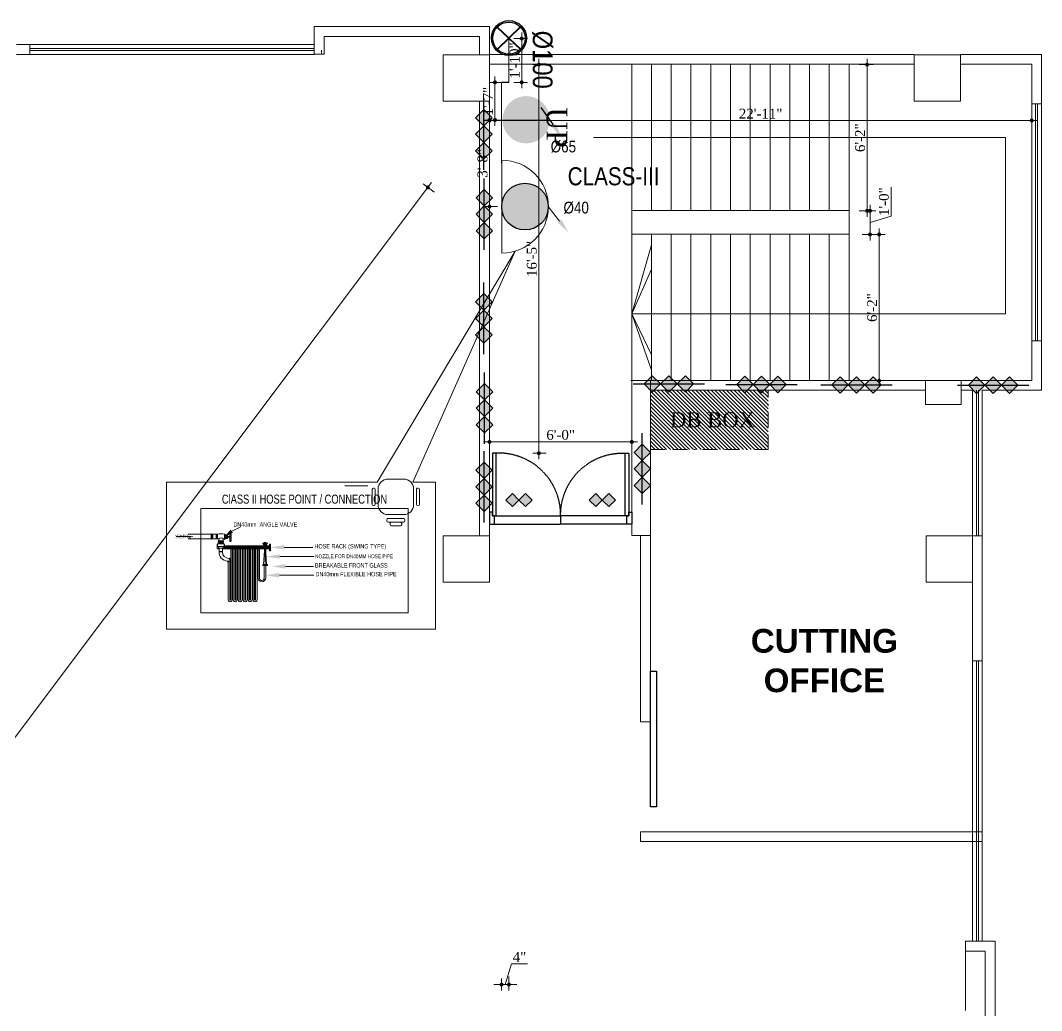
# Model space of a CAD drawing. Header units: inches. Extents: x -98933 to 1585249, y -3352739 to 192771.
# Drawn here: x 37032 to 37549, y 50022 to 50523 of the extents above; entities that cross this region are included whole.
import ezdxf

# ---------------------------------------------------------------- set-up
doc = ezdxf.new("R2010")
doc.units = ezdxf.units.IN
doc.header["$MEASUREMENT"] = 0
doc.header["$PDMODE"] = 35
doc.linetypes.add('BORDER2', pattern=[0.875, 0.25, -0.125, 0.25, -0.125, 0, -0.125])
doc.linetypes.add('DASH', pattern=[0.35, 0.25, -0.1])
doc.layers.get('0').update_dxf_attribs({"lineweight": 0})
doc.layers.get('Defpoints').update_dxf_attribs({"lineweight": 0})
for name, color, linetype in [('8', 7, 'Continuous'), ('A Door', 10, 'Continuous'), ('A Furniture', 7, 'Continuous'), ('bp door', 40, 'Continuous'), ('F-TEXT', 7, 'Continuous'), ('fire rated wall', 7, 'Continuous'), ('sprinkler', 100, 'Continuous'), ('T2', 254, 'Continuous')]:
    doc.layers.add(name, color=color, linetype=linetype)
for name, color, linetype, lineweight in [('coloum', 220, 'Continuous', 0), ('COLUMN-2', 102, 'Continuous', 0), ('DIM_WORKING', 7, 'Continuous', 0), ('F-FIRE-BRIGADE', 1, 'Continuous', 5), ('F_Plano2', 32, 'Continuous', 0), ('F_Plano3', 1, 'Continuous', 0), ('FIRE TEX', 7, 'Continuous', 53), ('FPS- Hose Box', 1, 'Continuous', 25), ('FPS- Landing Valve', 1, 'Continuous', 25), ('FURNITURE', 144, 'Continuous', 0), ('Layer1', 134, 'Continuous', 0), ('MS Pipe', 1, 'Continuous', 18), ('PROJ NAME', 7, 'Continuous', 0), ('Rack', 160, 'BORDER2', 0), ('Stair', 171, 'Continuous', 0), ('SYMBLE', 86, 'Continuous', 0), ('Text', 7, 'Continuous', 0), ('TXT', 7, 'Continuous', 0), ('WALL (I)', 7, 'Continuous', 0), ('window', 140, 'Continuous', 0)]:
    doc.layers.add(name, color=color, linetype=linetype, lineweight=lineweight)
doc.styles.add('ARCH', font='times.ttf')
doc.styles.add('ARIAL', font='times.ttf')
doc.styles.add('MON-01', font='ARIALN.TTF')
doc.styles.add('REG', font='times.ttf')
doc.styles.get("Standard").update_dxf_attribs({"font": 'arialbd.ttf', "height": 24})
doc.styles.add('ZIA', font='ARIALN.TTF', dxfattribs={"width": 1.05, "height": 10})
doc.dimstyles.new('Dim-Pres', dxfattribs={"dimtxt": 5.5, "dimasz": 2, "dimexe": 1.5, "dimexo": 1.5, "dimgap": 1, "dimtad": 3, "dimdec": 0, "dimzin": 3, "dimdsep": 46, "dimlunit": 4, "dimtxsty": 'REG', "dimblk": 'point', "dimcen": 2, "dimclrd": 256, "dimclre": 256, "dimclrt": 7, "dimadec": 0, "dimazin": 0, "dimtfac": 0.75, "dimtdec": 0, "dimtmove": 1, "dimatfit": 3, "dimldrblk": 'point', "dimfxl": 0, "dimtolj": 1, "dimtzin": 0, "dimlwd": -1, "dimlwe": -1, "dimarcsym": 1})
pattern_1 = [(45.000001, (11343.90903, 677.33355), (-0.162272486, 0.162272494), [])]

# ---------------------------------------------------------------- blocks, each defined once
blk = doc.blocks.new('bfg')
at = {"layer": 'fire rated wall'}
h = blk.add_hatch(color=1, dxfattribs=at)
h.dxf.hatch_style = 1
h.paths.add_polyline_path([(9432308.7, -5613534.5), (9432321.4, -5613547.3), (9432334.2, -5613534.5)])
h.paths.add_polyline_path([(9432334.2, -5613534.5), (9432321.4, -5613521.8), (9432308.7, -5613534.5)])
h.paths.add_polyline_path([(9432334.2, -5613534.5), (9432359.7, -5613534.5), (9432346.9, -5613521.8)])
h.paths.add_polyline_path([(9432334.2, -5613534.5), (9432346.9, -5613547.3), (9432359.7, -5613534.5)])
at = {"layer": 'fire rated wall', "color": 1, "elevation": 0}
for points in [[(9432321.4, -5613547.3), (9432334.2, -5613534.5), (9432321.4, -5613521.8), (9432308.7, -5613534.5)], [(9432346.9, -5613547.3), (9432359.7, -5613534.5), (9432346.9, -5613521.8), (9432334.2, -5613534.5)]]:
    blk.add_lwpolyline(points, close=True, dxfattribs=at)
blk.add_lwpolyline([(9432291.7, -5613534.5), (9432376.7, -5613534.5)], dxfattribs=at)
blk = doc.blocks.new('3HR RATE')
at = {"layer": 'fire rated wall', "xscale": 1.292997314696549, "yscale": 1.292997314696549, "zscale": 1.292997314696549}
for p in [(-12191616.2, 7245476.7), (-12191583.2, 7245476.7)]:
    blk.add_blockref('bfg', p, dxfattribs=at)
blk = doc.blocks.new('dot')
at = {"color": 4}
for p, q in [((-1.5, 0), (1.5, 0)), ((0, 1.5), (0, -1.5))]:
    blk.add_line(p, q, dxfattribs=at)
at = {"color": 6, "const_width": 0.5}
blk.add_lwpolyline([(-0.25, 0, 1), (0.25, 0, 1)], format="xyb", close=True, dxfattribs=at)
blk = doc.blocks.new('point')
blk.add_blockref('dot', (0, 0))
blk = doc.blocks.new('*D351')
at = {"layer": 'Defpoints', "color": 0, "ltscale": 30, "transparency": 16777216}
for p in [(37295.35, 50500.47), (37294.76, 50303.73), (37300.04, 50303.73)]:
    blk.add_point(p, dxfattribs=at)
at = {"layer": 'Layer1', "ltscale": 30, "transparency": 16777216}
for p, q in [((37294.76, 50500.47), (37293.26, 50500.47)), ((37294.76, 50498.47), (37294.76, 50305.73)), ((37298.54, 50303.73), (37293.26, 50303.73))]:
    blk.add_line(p, q, dxfattribs=at)
at = {"layer": 'Layer1', "ltscale": 30, "transparency": 16777216, "xscale": 2, "yscale": 2, "zscale": 2}
for p, rotation in [((37294.76, 50500.47), 90), ((37294.76, 50303.73), 270)]:
    blk.add_blockref('point', p, dxfattribs=dict(at, rotation=rotation))
at = {"layer": 'Layer1', "color": 7, "ltscale": 30, "transparency": 16777216, "insert": (37291.22, 50402.1), "char_height": 5, "attachment_point": 5, "rotation": 90, "style": 'REG'}
blk.add_mtext('\\A1;16\'-5"', dxfattribs=at)
blk = doc.blocks.new('fddfgdgfsg')
at = {"ltscale": 100000}
h = blk.add_hatch(color=1, dxfattribs=at)
h.paths.add_polyline_path([(2091.9, -12378.98), (2096.33, -12383.41), (2100.73, -12379), (2100.72, -12378.98), (2100.73, -12378.97), (2096.32, -12374.56)])
h.paths.add_polyline_path([(2105.14, -12383.41), (2109.56, -12378.98), (2105.14, -12374.56), (2100.73, -12378.97), (2100.75, -12378.98), (2100.73, -12379)])
at = {"layer": 'bp door', "color": 1, "linetype": 'DASH'}
for p, q in [((2117.32, -12362.64, -9.7), (2072.61, -12362.64, -9.7)), ((2072.61, -12368.4, -9.7), (2072.61, -12362.64, -9.7)), ((2117.32, -12368.4, -9.7), (2072.61, -12368.4, -9.7))]:
    blk.add_line(p, q, dxfattribs=at)
at = {"layer": 'bp door', "color": 1, "elevation": -9.7}
for points in [[(2117.32, -12368.4), (2118.55, -12368.4), (2118.55, -12370.87), (2120.61, -12370.87), (2120.61, -12362.64), (2117.32, -12362.64)], [(2116.08, -12410.64), (2118.55, -12410.64), (2118.55, -12368.4), (2116.08, -12368.4)], [(2100.75, -12378.98), (2096.32, -12374.56), (2091.9, -12378.98), (2096.33, -12383.41)], [(2109.56, -12378.98), (2105.14, -12374.56), (2100.72, -12378.98), (2105.14, -12383.41)]]:
    blk.add_lwpolyline(points, close=True, dxfattribs=at)
at = {"layer": 'bp door', "color": 1, "linetype": 'DASH'}
blk.add_arc((2114.39, -12368.89, -9.7), 41.79, 179.32844, 272.32063, dxfattribs=at)
blk = doc.blocks.new('fsgfdsgs')
at = {"layer": 'Layer1', "rotation": 90}
blk.add_blockref('fddfgdgfsg', (-9519.84, -14665.81, 9.7), dxfattribs=at)
at = {"layer": 'Layer1', "xscale": -1, "rotation": 90}
blk.add_blockref('fddfgdgfsg', (-9519.84, -10520.59, 9.7), dxfattribs=at)
blk = doc.blocks.new('*D352')
at = {"layer": 'Defpoints', "color": 0, "ltscale": 30, "transparency": 16777216}
for p in [(37451.8, 50500.47), (37451.8, 50426.47), (37460.98, 50426.47)]:
    blk.add_point(p, dxfattribs=at)
at = {"layer": 'Layer1', "ltscale": 30, "transparency": 16777216}
for p, q in [((37456.98, 50500.47), (37462.48, 50500.47)), ((37460.98, 50498.47), (37460.98, 50428.47)), ((37456.98, 50426.47), (37462.48, 50426.47))]:
    blk.add_line(p, q, dxfattribs=at)
at = {"layer": 'Layer1', "ltscale": 30, "transparency": 16777216, "xscale": 2, "yscale": 2, "zscale": 2}
for p, rotation in [((37460.98, 50500.47), 90), ((37460.98, 50426.47), 270)]:
    blk.add_blockref('point', p, dxfattribs=dict(at, rotation=rotation))
at = {"layer": 'Layer1', "color": 7, "ltscale": 30, "transparency": 16777216, "insert": (37457.43, 50463.47), "char_height": 5, "attachment_point": 5, "rotation": 90, "style": 'REG'}
blk.add_mtext('\\A1;6\'-2"', dxfattribs=at)
blk = doc.blocks.new('*D353')
at = {"layer": 'Defpoints', "color": 0, "ltscale": 30, "transparency": 16777216}
for p in [(37451.8, 50426.47), (37451.8, 50414.47), (37462.44, 50414.47)]:
    blk.add_point(p, dxfattribs=at)
at = {"layer": 'Layer1', "ltscale": 30, "transparency": 16777216}
for p, q in [((37473.07, 50423.66), (37473.07, 50438.49)), ((37458.44, 50426.47), (37463.94, 50426.47)), ((37462.44, 50424.47), (37462.44, 50416.47)), ((37462.44, 50420.47), (37473.07, 50423.66)), ((37458.44, 50414.47), (37463.94, 50414.47))]:
    blk.add_line(p, q, dxfattribs=at)
at = {"layer": 'Layer1', "ltscale": 30, "transparency": 16777216, "xscale": 2, "yscale": 2, "zscale": 2}
for p, rotation in [((37462.44, 50426.47), 90), ((37462.44, 50414.47), 270)]:
    blk.add_blockref('point', p, dxfattribs=dict(at, rotation=rotation))
at = {"layer": 'Layer1', "color": 7, "ltscale": 30, "transparency": 16777216, "insert": (37469.53, 50431.07), "char_height": 5, "attachment_point": 5, "rotation": 90, "style": 'REG'}
blk.add_mtext('\\A1;1\'-0"', dxfattribs=at)
blk = doc.blocks.new('*D354')
at = {"layer": 'Defpoints', "color": 0, "ltscale": 30, "transparency": 16777216}
for p in [(37451.8, 50414.47), (37451.8, 50340.47), (37467.07, 50340.47)]:
    blk.add_point(p, dxfattribs=at)
at = {"layer": 'Layer1', "ltscale": 30, "transparency": 16777216}
for p, q in [((37463.07, 50414.47), (37468.57, 50414.47)), ((37467.07, 50412.47), (37467.07, 50342.47)), ((37463.07, 50340.47), (37468.57, 50340.47))]:
    blk.add_line(p, q, dxfattribs=at)
at = {"layer": 'Layer1', "ltscale": 30, "transparency": 16777216, "xscale": 2, "yscale": 2, "zscale": 2}
for p, rotation in [((37467.07, 50414.47), 90), ((37467.07, 50340.47), 270)]:
    blk.add_blockref('point', p, dxfattribs=dict(at, rotation=rotation))
at = {"layer": 'Layer1', "color": 7, "ltscale": 30, "transparency": 16777216, "insert": (37463.53, 50377.47), "char_height": 5, "attachment_point": 5, "rotation": 90, "style": 'REG'}
blk.add_mtext('\\A1;6\'-2"', dxfattribs=at)
blk = doc.blocks.new('*D355')
at = {"layer": 'Defpoints', "color": 0, "ltscale": 30, "transparency": 16777216}
for p in [(37269.8, 50481.97), (37544.3, 50481.97), (37544.3, 50472.14)]:
    blk.add_point(p, dxfattribs=at)
at = {"layer": 'Layer1', "ltscale": 30, "transparency": 16777216}
for p, q in [((37269.8, 50476.14), (37269.8, 50470.64)), ((37544.3, 50476.14), (37544.3, 50470.64)), ((37271.8, 50472.14), (37542.3, 50472.14))]:
    blk.add_line(p, q, dxfattribs=at)
at = {"layer": 'Layer1', "ltscale": 30, "transparency": 16777216, "xscale": 2, "yscale": 2, "zscale": 2, "rotation": 180}
blk.add_blockref('point', (37269.8, 50472.14), dxfattribs=at)
at = {"layer": 'Layer1', "ltscale": 30, "transparency": 16777216, "xscale": 2, "yscale": 2, "zscale": 2}
blk.add_blockref('point', (37544.3, 50472.14), dxfattribs=at)
at = {"layer": 'Layer1', "color": 7, "ltscale": 30, "transparency": 16777216, "insert": (37407.05, 50475.64), "char_height": 5, "attachment_point": 5, "style": 'REG'}
blk.add_mtext('\\A1;22\'-11"', dxfattribs=at)
blk = doc.blocks.new('*D411')
at = {"layer": 'Defpoints', "color": 0, "ltscale": 30, "transparency": 16777216}
for p in [(37341.8, 50309.43), (37269.8, 50267.77), (37341.8, 50267.77)]:
    blk.add_point(p, dxfattribs=at)
at = {"layer": 'Layer1', "ltscale": 30, "transparency": 16777216}
for p, q in [((37269.8, 50305.43), (37269.8, 50310.93)), ((37271.8, 50309.43), (37339.8, 50309.43)), ((37341.8, 50305.43), (37341.8, 50310.93))]:
    blk.add_line(p, q, dxfattribs=at)
at = {"layer": 'Layer1', "ltscale": 30, "transparency": 16777216, "xscale": 2, "yscale": 2, "zscale": 2, "rotation": 180}
blk.add_blockref('point', (37269.8, 50309.43), dxfattribs=at)
at = {"layer": 'Layer1', "ltscale": 30, "transparency": 16777216, "xscale": 2, "yscale": 2, "zscale": 2}
blk.add_blockref('point', (37341.8, 50309.43), dxfattribs=at)
at = {"layer": 'Layer1', "color": 7, "ltscale": 30, "transparency": 16777216, "insert": (37305.8, 50312.97), "char_height": 5, "attachment_point": 5, "style": 'REG'}
blk.add_mtext('\\A1;6\'-0"', dxfattribs=at)
blk = doc.blocks.new('A$C28A26137')
at = {"layer": 'FURNITURE'}
for p, q in [((2.33, 0), (-2.33, 0)), ((-4.54, -2.47), (-4.54, -3.14)), ((3.94, -1.87), (-3.94, -1.87)), ((-3.94, -3.74), (3.94, -3.74)), ((-2.93, -0.6), (-2.93, -1.27)), ((-2.33, -1.87), (2.33, -1.87)), ((2.93, -1.27), (2.93, -0.6)), ((4.54, -3.14), (4.54, -2.47)), ((-11.35, -10.31), (-11.07, -10.31)), ((-4, -5.74), (4, -5.74)), ((11.35, -10.31), (11.07, -10.31)), ((-11.95, -18.57), (-11.95, -10.91)), ((-10.47, -10.91), (-10.47, -18.57)), ((-9, -18.74), (-9, -10.74)), ((9, -10.74), (9, -18.74)), ((10.47, -10.91), (10.47, -18.57)), ((11.95, -18.57), (11.95, -10.91)), ((-11.07, -19.17), (-11.35, -19.17)), ((11.07, -19.17), (11.35, -19.17)), ((4, -23.74), (-4, -23.74))]:
    blk.add_line(p, q, dxfattribs=at)
for centre, radius, start, end in [((-3.94, -2.47), 0.6, 90, 180), ((-3.94, -3.14), 0.6, 180, 270), ((-2.33, -0.6), 0.6, 90, 180), ((-2.33, -1.27), 0.6, 180, 270), ((2.33, -0.6), 0.6, 0, 90), ((2.33, -1.27), 0.6, 270, 0), ((3.94, -2.47), 0.6, 0, 90), ((3.94, -3.14), 0.6, 270, 0), ((-11.35, -10.91), 0.6, 90, 180), ((-11.07, -10.91), 0.6, 0, 90), ((-4, -10.74), 5, 90, 180), ((4, -10.74), 5, 0, 90), ((11.07, -10.91), 0.6, 90, 180), ((11.35, -10.91), 0.6, 0, 90), ((-11.35, -18.57), 0.6, 180, 270), ((-11.07, -18.57), 0.6, 270, 0), ((-4, -18.74), 5, 180, 270), ((4, -18.74), 5, 270, 0), ((11.07, -18.57), 0.6, 180, 270), ((11.35, -18.57), 0.6, 270, 0)]:
    blk.add_arc(centre, radius, start, end, dxfattribs=at)
blk = doc.blocks.new('hkhjhj')
at = {"layer": 'FIRE TEX'}
h = blk.add_hatch(color=1, dxfattribs=at)
h.paths.add_polyline_path([(-254795, 700848, 1), (-254755, 699094, 1)])
h.paths.add_polyline_path([(-254793, 700778, -1), (-254757, 699164, -1)], flags=16)
at = {"layer": 'sprinkler', "color": 1}
for radius in [877, 807]:
    blk.add_circle((-254775, 699971), radius, dxfattribs=at)
at = {"layer": 'T2', "color": 1, "linetype": 'Continuous', "lineweight": 40}
for p, q in [((-255359, 700527), (-254191, 699414)), ((-254196, 700533), (-255354, 699409))]:
    blk.add_line(p, q, dxfattribs=at)
blk = doc.blocks.new('FPS- Hose Box')
at = {"layer": 'FPS- Hose Box'}
blk.add_hatch(color=1, dxfattribs=at).paths.add_polyline_path([(-4357.16, -12025.03, -1), (-4357.15, -12009.48, -1)])
at = {"layer": 'FPS- Hose Box', "color": 1, "lineweight": 0}
blk.add_line((-4349.44, -12001.7), (-4349.45, -12032.6), dxfattribs=at)
blk.add_line((-4349.44, -12001.7), (-4349.45, -12032.6), dxfattribs=at)
at = {"layer": 'FPS- Hose Box', "color": 1, "lineweight": 0, "ltscale": 10}
blk.add_lwpolyline([(-4368.62, -12012.36), (-4364.89, -12017.15)], dxfattribs=at)
at = {"layer": 'FPS- Hose Box', "color": 1}
blk.add_circle((-4357.12, -12017.15), 7.77, dxfattribs=at)
at = {"layer": 'FPS- Hose Box', "color": 1, "lineweight": 0}
blk.add_arc((-4349.44, -12017.15), 15.45, 89.9811, 269.9811, dxfattribs=at)
at = {"layer": 'FPS- Hose Box', "color": 1, "lineweight": 0, "ltscale": 10}
blk.add_solid([(-4368, -12011.87), (-4371.56, -12008.59), (-4369.25, -12012.85)], dxfattribs=at)
blk = doc.blocks.new('FPS- Landing Valve')
at = {"layer": 'FPS- Landing Valve'}
blk.add_hatch(color=256, dxfattribs=at).paths.add_polyline_path([(-4327.92, -11820.59, -1), (-4339.41, -11820.59, -1)])
blk.add_line((-4327.05, -11821.85), (-4330, -11817.59), dxfattribs=at)
blk.add_solid([(-4326.52, -11821.51), (-4324.99, -11825.03), (-4327.58, -11822.19)], dxfattribs=at)
blk = doc.blocks.new('hdfhd')
at = {"layer": 'Layer1', "color": 1, "ltscale": 30}
blk.add_line((-2320.59, 15302.05), (-2296.66, 15302.05), dxfattribs=at)
at = {"layer": '8', "color": 7, "lineweight": -3, "xscale": 2.086180364509346, "yscale": 2.086180365164182, "zscale": 2.086180366006654}
blk.add_blockref('FPS- Landing Valve', (6732.65, 39962.07), dxfattribs=at)
blk = doc.blocks.new('FHFGFG')
at = {"layer": 'F-FIRE-BRIGADE'}
h = blk.add_hatch(dxfattribs=at)
h.set_pattern_fill('ANSI31', color=256, scale=7294.949035, style=0)
h.set_pattern_definition([(45, (11260.6714, 522.703), (-3.212995, 3.212995), [])])
h.paths.add_polyline_path([(10144.9, 1423), (10144.9, 1422.9), (10144.9, 1422.9), (10144.9, 1423), (10144.9, 1423), (10144.9, 1423), (10144.9, 1423), (10144.9, 1423), (10144.9, 1423), (10144.9, 1423), (10144.9, 1423), (10144.9, 1423), (10144.9, 1423), (10144.9, 1423), (10144.9, 1423), (10144.9, 1423), (10144.9, 1423), (10144.9, 1423), (10144.9, 1423), (10144.9, 1423), (10144.9, 1423), (10144.9, 1423), (10144.9, 1423), (10144.9, 1423), (10144.9, 1423), (10144.9, 1423), (10144.9, 1423), (10144.9, 1423), (10144.9, 1423), (10144.9, 1423), (10144.9, 1423), (10144.9, 1423), (10144.9, 1423), (10144.9, 1423), (10144.9, 1423), (10144.9, 1423), (10144.9, 1423), (10144.9, 1423), (10144.9, 1423), (10144.9, 1423), (10144.9, 1423), (10144.9, 1423), (10144.9, 1423), (10144.9, 1423), (10145, 1423), (10145, 1423), (10145, 1423), (10145, 1423), (10145, 1423), (10145, 1423), (10145, 1423), (10145, 1423), (10145, 1423), (10145, 1423), (10145, 1423), (10145, 1423), (10145, 1423), (10145, 1423), (10145, 1423), (10145, 1423), (10145, 1423), (10145, 1423), (10145, 1423), (10145, 1423), (10145, 1423), (10145, 1423)])
h.paths.add_polyline_path([(10122.9, 1409), (10122.9, 1423), (9891.2, 1423), (9891.2, 1409)])
h = blk.add_hatch(dxfattribs=at)
h.set_pattern_fill('ANSI31', color=5, scale=368.431769, style=0)
h.set_pattern_definition(pattern_1)
h.paths.add_polyline_path([(10091.7, 1439.6), (10091.7, 1438.4), (10100.4, 1438.4), (10100.4, 1439.6)])
h = blk.add_hatch(dxfattribs=at)
h.set_pattern_fill('ANSI31', color=5, scale=368.431769, style=0)
h.set_pattern_definition(pattern_1)
h.paths.add_polyline_path([(10095.2, 1438.4), (10095.2, 1437.8), (10096.9, 1437.8), (10096.9, 1438.4)])
at = {"color": 7, "lineweight": 15, "ltscale": 0.5}
for p, q in [((9777, 1609), (10806, 1609)), ((9777, 1091.6), (9777, 1609)), ((10806, 1609), (10806, 1091.6)), ((10806, 1091.6), (9777, 1091.6))]:
    blk.add_line(p, q, dxfattribs=at)
at = {"color": 8, "lineweight": 5}
for p, q in [((9867.9, 1389.7), (9868, 1394.8)), ((9884.6, 1391.1), (9884.6, 1394.8)), ((9925.5, 1409), (9925.5, 1156.3)), ((9933.1, 1409), (9933.1, 1156.3)), ((9937.8, 1409), (9937.8, 1156.3)), ((9945.4, 1409), (9945.4, 1156.3)), ((9950.2, 1409), (9950.2, 1156.3)), ((9957.7, 1409), (9957.7, 1156.3)), ((9962.5, 1409), (9962.5, 1156.3)), ((9970, 1409), (9970, 1156.3)), ((9974.8, 1409), (9974.8, 1156.3)), ((9982.4, 1409), (9982.4, 1156.3)), ((9987.1, 1409), (9987.1, 1156.3)), ((9994.7, 1409), (9994.7, 1156.3)), ((9999.5, 1409), (9999.5, 1156.3)), ((10007, 1409), (10007, 1156.3)), ((10011.8, 1409), (10011.8, 1156.3)), ((10019.3, 1409), (10019.3, 1156.3)), ((10024.1, 1409), (10024.1, 1156.3)), ((10031.7, 1409), (10031.7, 1156.3)), ((10036.5, 1409), (10036.5, 1156.3)), ((10044, 1409), (10044, 1156.3)), ((10048.8, 1409), (10048.8, 1156.3)), ((10056.3, 1409), (10056.3, 1156.3)), ((10061.1, 1409), (10061.1, 1260.9)), ((10068.7, 1409), (10068.7, 1260.9)), ((9913.2, 1344.6), (9913.2, 1156.3)), ((9920.7, 1357.2), (9920.7, 1156.3)), ((10092, 1326), (10092, 1263.6)), ((10099.5, 1326), (10099.5, 1263.6))]:
    blk.add_line(p, q, dxfattribs=at)
at = {"color": 8, "lineweight": 50}
for centre, end in [((9910.4, 1344.6), 83.184), ((9917.9, 1357.2), 84.1159)]:
    blk.add_arc(centre, 2.8, 0, end, dxfattribs=at)
at = {"color": 8, "lineweight": 5}
for centre, major_axis, ratio, start_param, end_param in [((9919.6, 1392.6), (51.3, 7.8), 0.878095, 2.924477, 4.408108), ((9928.5, 1395), (43.2, 10.2), 0.782157, 2.905899, 4.293372), ((10080.1, 1264.9), (0, 19.4), 1, 1.782179, 4.646442), ((10080.1, 1263.7), (0, 11.8), 1, 1.809776, 4.710726), ((9923.1, 1156.3), (-7.03, 7.03), 1, 0.785398, 3.926991), ((9923.1, 1156.8), (1.69, 1.69), 1, 2.356194, 5.497787), ((9947.8, 1156.3), (7.03, 7.03), 1, 2.356194, 5.497787), ((9947.8, 1156.3), (1.69, 1.69), 1, 2.356194, 5.497787), ((9972.4, 1156.3), (7.03, 7.03), 1, 2.356194, 5.497787), ((9972.4, 1156.3), (1.69, 1.69), 1, 2.356194, 5.497787), ((9997.1, 1156.3), (7.03, 7.03), 1, 2.356194, 5.497787), ((9997.1, 1156.3), (1.69, 1.69), 1, 2.356194, 5.497787), ((10021.7, 1156.3), (7.03, 7.03), 1, 2.356194, 5.497787), ((10021.7, 1156.3), (1.69, 1.69), 1, 2.356194, 5.497787), ((10046.4, 1156.3), (7.03, 7.03), 1, 2.356194, 5.497787), ((10046.4, 1156.3), (1.69, 1.69), 1, 2.356194, 5.497787)]:
    blk.add_ellipse(centre, major_axis=major_axis, ratio=ratio, start_param=start_param, end_param=end_param, dxfattribs=at)
at = {"layer": 'F-FIRE-BRIGADE', "color": 5}
for p, q in [((10084.6, 1436.9), (10084.6, 1437.8)), ((10084.6, 1437.8), (10107.5, 1437.8)), ((10084.6, 1436.9), (10090.2, 1424.8)), ((10107.5, 1436.9), (10084.6, 1436.9)), ((10086.6, 1436.9), (10092.2, 1424.8)), ((10094.2, 1423.2), (10088.3, 1331.5)), ((10088.6, 1436.9), (10094.2, 1424.8)), ((10090.2, 1424.8), (10090.2, 1423.2)), ((10101.9, 1424.8), (10090.2, 1424.8)), ((10090.2, 1423.2), (10101.9, 1423.2)), ((10091.7, 1438.4), (10091.7, 1439.6)), ((10091.7, 1439.6), (10100.4, 1439.6)), ((10091.7, 1438.4), (10100.4, 1438.4)), ((10094.2, 1424.8), (10094.2, 1436.9)), ((10095.2, 1437.8), (10095.2, 1438.4)), ((10096, 1424.8), (10096, 1436.9)), ((10096, 1331.5), (10096, 1423.2)), ((10096.9, 1437.8), (10096.9, 1438.4)), ((10103.5, 1436.9), (10097.9, 1424.8)), ((10097.9, 1424.8), (10097.9, 1436.9)), ((10097.9, 1423.2), (10103.8, 1331.5)), ((10105.4, 1436.9), (10099.9, 1424.8)), ((10100.4, 1438.4), (10100.4, 1439.6)), ((10107.4, 1436.9), (10101.9, 1424.8)), ((10101.9, 1423.2), (10101.9, 1424.8)), ((10107.5, 1437.8), (10107.5, 1436.9)), ((10084.6, 1331.5), (10084.6, 1326)), ((10107.5, 1331.5), (10084.6, 1331.5)), ((10084.6, 1326), (10107.5, 1326)), ((10107.5, 1326), (10107.5, 1331.5))]:
    blk.add_line(p, q, dxfattribs=at)
at = {"layer": 'F-FIRE-BRIGADE', "color": 7}
for p, q in [((10118.1, 1432.7), (10118.1, 1423.2)), ((10122.9, 1432.7), (10118.1, 1432.7)), ((10118.1, 1423.2), (10122.9, 1423.2)), ((10122.9, 1423.2), (10122.9, 1432.7)), ((10118.2, 1409), (10118.2, 1399.4)), ((10123, 1409), (10118.2, 1409)), ((10118.2, 1399.4), (10123, 1399.4)), ((10123, 1399.4), (10123, 1409))]:
    blk.add_line(p, q, dxfattribs=at)
at = {"layer": 'F-TEXT', "color": 161, "lineweight": 5}
for p, q in [((9722.7, 1469.3), (9654.3, 1469.3)), ((9930.7, 1496.2), (9972.2, 1516.7)), ((10169, 1370.4), (10340.2, 1370.4)), ((10190.7, 1416.1), (10333.5, 1416.1)), ((10197, 1321.6), (10336, 1321.6)), ((10167.3, 1277.9), (10338.4, 1277.9))]:
    blk.add_line(p, q, dxfattribs=at)
for points in [[(9722.7, 1472.6), (9742.6, 1469.3), (9722.7, 1465.9)], [(9936.8, 1488.1), (9893.9, 1468.3), (9924.8, 1504)], [(10190.7, 1404.8), (10122.9, 1416.1), (10190.7, 1427.4)], [(10169, 1359.1), (10101.3, 1370.4), (10169, 1381.7)], [(10197, 1310.3), (10129.3, 1321.6), (10197, 1332.8)], [(10167.3, 1266.6), (10099.5, 1277.9), (10167.3, 1289.2)]]:
    blk.add_solid(points, dxfattribs=at)
at = {"layer": 'F_Plano2'}
for p, q in [((9828.6, 1482.6), (9828.6, 1456.7)), ((9830.9, 1482.6), (9828.6, 1482.6)), ((9830.9, 1456.7), (9830.9, 1482.6)), ((9831.8, 1458.5), (9831.8, 1481.5)), ((9833, 1458.5), (9833, 1481.5)), ((9834.4, 1458.5), (9834.4, 1481.5)), ((9836.2, 1458.5), (9836.2, 1480.8)), ((9853.9, 1458.5), (9853.9, 1481.5)), ((9855, 1458.5), (9855, 1481.5)), ((9856.5, 1458.5), (9856.5, 1481.5)), ((9858.3, 1458.5), (9858.3, 1481.5)), ((9859.4, 1481.5), (9859.4, 1457.9)), ((9828.6, 1456.7), (9830.9, 1456.7)), ((9857.7, 1430.1), (9860.3, 1430.1)), ((9857.7, 1426), (9857.7, 1430.1)), ((9860.3, 1426), (9857.7, 1426)), ((9860.3, 1433.6), (9892.6, 1433.6)), ((9860.3, 1433.6), (9860.3, 1420.2)), ((9860.3, 1420.2), (9892.6, 1420.2)), ((9862.9, 1439.5), (9890.5, 1439.5)), ((9862.9, 1439.5), (9862.9, 1433.6)), ((9888.3, 1420.2), (9888.3, 1413)), ((9890.5, 1439.5), (9890.5, 1433.6)), ((9892.6, 1433.6), (9892.6, 1420.2)), ((9895.2, 1430.1), (9892.6, 1430.1)), ((9892.6, 1426), (9895.2, 1426)), ((9895.2, 1426), (9895.2, 1430.1)), ((9864.6, 1413), (9888.3, 1413)), ((9867.8, 1394.8), (9867.8, 1413)), ((9868, 1396.2), (9884.6, 1396.2)), ((9868, 1394.8), (9884.6, 1394.8)), ((9884.6, 1413), (9884.6, 1394.8))]:
    blk.add_line(p, q, dxfattribs=at)
at = {"layer": 'F_Plano2', "color": 5}
for p, q in [((9894.8, 1481.5), (9894.8, 1455.6)), ((9897.1, 1481.5), (9894.8, 1481.5)), ((9903.7, 1477), (9903.7, 1460.1)), ((9903.7, 1477), (9908.2, 1477)), ((9903.7, 1473.3), (9908.2, 1473.3)), ((9908.2, 1477), (9908.2, 1460.1)), ((9920.7, 1490.4), (9920.7, 1446.6)), ((9925.7, 1480.2), (9925.7, 1484.3)), ((9925.7, 1469.8), (9925.7, 1474.1)), ((9863.3, 1448), (9863.3, 1445.7)), ((9863.3, 1448), (9890.3, 1448)), ((9890.3, 1445.7), (9863.3, 1445.7)), ((9865.5, 1444.8), (9888.3, 1444.8)), ((9865.5, 1443.6), (9888.3, 1443.6)), ((9865.5, 1442.2), (9888.3, 1442.2)), ((9866.8, 1440.4), (9888.3, 1440.4)), ((9890.3, 1448), (9890.3, 1445.7)), ((9894.8, 1455.6), (9897.1, 1455.6)), ((9903.7, 1465.8), (9908.2, 1465.8)), ((9903.7, 1460.1), (9908.2, 1460.1)), ((9925.7, 1461.1), (9925.7, 1463.7)), ((9925.7, 1452.7), (9925.7, 1455))]:
    blk.add_line(p, q, dxfattribs=at)
for centre, major_axis, start_param, end_param in [((9868.1, 1468.5), (0, 31.8), 4.291375, 5.131044), ((9925.3, 1487.3), (0, 3.06), 3.268209, 6.15657), ((9925.3, 1477.2), (0.24, 3.05), 3.348379, 6.23674), ((9925.3, 1466.7), (0, 3.06), 3.268209, 6.15657), ((9923.2, 1447.1), (0.73, 2.42), 2.034381, 4.833234), ((9925.3, 1458), (0, 3.06), 3.268209, 6.15657), ((9925.3, 1449.7), (0.24, 3.05), 3.348379, 6.23674)]:
    blk.add_ellipse(centre, major_axis=major_axis, ratio=1, start_param=start_param, end_param=end_param, dxfattribs=at)
at = {"layer": 'F_Plano3', "color": 1}
for p, q in [((9713.9, 1481.5), (9828.6, 1481.5)), ((9830.9, 1481.5), (9860, 1481.5)), ((9713.9, 1457.9), (9828.6, 1457.9)), ((9830.9, 1457.9), (9860.7, 1457.9)), ((9858.7, 1423.2), (9860.3, 1423.2)), ((9858.7, 1423.2), (9858.7, 1409)), ((9864.6, 1420.2), (9864.6, 1413)), ((9892.6, 1423.2), (10122.9, 1423.2)), ((10118.1, 1423.2), (10118.1, 1409)), ((10122.9, 1423.2), (10122.9, 1409)), ((9867.8, 1409), (9858.7, 1409)), ((10122.9, 1409), (9884.6, 1409))]:
    blk.add_line(p, q, dxfattribs=at)
at = {"layer": 'F_Plano3', "color": 5}
for p, q in [((9903.7, 1476.1), (9899, 1476.1)), ((9912.6, 1470.6), (9908.2, 1477)), ((9912.6, 1470.6), (9912.6, 1466.5)), ((9912.6, 1470.6), (9920.5, 1470.6)), ((9866.8, 1457.9), (9860.7, 1457.9)), ((9866.8, 1457.9), (9866.8, 1448)), ((9866.8, 1445.7), (9866.8, 1439.5)), ((9887.3, 1445.7), (9887.3, 1439.5)), ((9888, 1455.6), (9888, 1448)), ((9890.3, 1457.9), (9894.8, 1457.9)), ((9903.7, 1460.9), (9899, 1460.9)), ((9912.6, 1466.5), (9908.2, 1460.1)), ((9912.6, 1466.5), (9920.5, 1466.5))]:
    blk.add_line(p, q, dxfattribs=at)
for centre, major_axis, start_param, end_param in [((9877.4, 1406.7), (0, 76.8), -0.22911, 0.229109), ((9878.5, 1449), (0.2, 14.7), -0.909459, 0.940022), ((9890.3, 1455.6), (-1.65, 1.65), -0.785398, 0.785398)]:
    blk.add_ellipse(centre, major_axis=major_axis, ratio=1, start_param=start_param, end_param=end_param, dxfattribs=at)
at = {"layer": 'F_Plano3', "color": 1}
blk.add_ellipse((9937.4, 1415.5), major_axis=(0.13, 3.16), ratio=1, start_param=-1.530476751511812, end_param=4.752708555667774, dxfattribs=at)
at = {"layer": 'F-TEXT', "color": 0, "attachment_point": 1}
for s, insert, char_height, width in [('{\\fSwis721 LtCn BT|b0|i0|c0|p34;\\C5;ClASS II HOSE POINT / CONNECTION}', (9881.8, 1677.9), 44.968, 1064.844), ('{\\fSwis721 LtCn BT|b0|i0|c0|p34;\\C7;DN40mm  ANGLE VALVE}', (9938.8, 1540.7), 21.682, 392.921), ('{\\fSwis721 LtCn BT|b0|i0|c0|p34;\\C7;HOSE RACK (SWING TYPE)}', (10341, 1432.5), 21.682, 392.921), ('{\\fSwis721 LtCn BT|b0|i0|c0|p34;\\C7;NOZZLE FOR DN40MM HOSE PIPE}', (10344.2, 1381.1), 18.737, 339.561), ('{\\fSwis721 LtCn BT|b0|i0|c0|p34;\\C7;BREAKABLE FRONT GLASS}', (10343.5, 1337.9), 21.682, 392.921), ('{\\fSwis721 LtCn BT|b0|i0|c0|p34;\\C7;DN40mm FLEXIBLE HOSE PIPE}', (10345.9, 1294.3), 21.682, 392.921)]:
    blk.add_mtext(s, dxfattribs=dict(at, insert=insert, char_height=char_height, width=width))
at = {"layer": 'F-TEXT', "color": 7, "insert": (9652.5, 1478.7), "char_height": 6.427, "width": 116.479, "attachment_point": 1}
blk.add_mtext('{\\fSwis721 LtCn BT|b0|i0|c0|p34;DN40mm FLOOR \\PCONNECTION PIPE}', dxfattribs=at)
blk = doc.blocks.new('*D544')
at = {"layer": 'Defpoints', "color": 0, "ltscale": 30, "transparency": 16777216}
for p in [(37279.61, 50513.65), (37279.61, 50491.49), (37286.09, 50491.49)]:
    blk.add_point(p, dxfattribs=at)
at = {"layer": 'Layer1', "ltscale": 30, "transparency": 16777216}
for p, q in [((37282.09, 50513.65), (37287.59, 50513.65)), ((37286.09, 50511.65), (37286.09, 50493.49)), ((37282.09, 50491.49), (37287.59, 50491.49))]:
    blk.add_line(p, q, dxfattribs=at)
at = {"layer": 'Layer1', "ltscale": 30, "transparency": 16777216, "xscale": 2, "yscale": 2, "zscale": 2}
for p, rotation in [((37286.09, 50513.65), 90), ((37286.09, 50491.49), 270)]:
    blk.add_blockref('point', p, dxfattribs=dict(at, rotation=rotation))
at = {"layer": 'Layer1', "color": 7, "ltscale": 30, "transparency": 16777216, "insert": (37282.55, 50502.57), "char_height": 5, "attachment_point": 5, "rotation": 90, "style": 'REG'}
blk.add_mtext('\\A1;1\'-10"', dxfattribs=at)
blk = doc.blocks.new('*D545')
at = {"layer": 'Defpoints', "color": 0, "ltscale": 30, "transparency": 16777216}
for p in [(37279.61, 50491.49), (37275.92, 50034.71), (37275.92, 50030.44)]:
    blk.add_point(p, dxfattribs=at)
at = {"layer": 'Layer1', "ltscale": 30, "transparency": 16777216}
for p, q in [((37277.77, 50034.71), (37280.92, 50045.21)), ((37280.92, 50045.21), (37289.02, 50045.21)), ((37275.92, 50031.94), (37275.92, 50036.21)), ((37279.61, 50038.71), (37279.61, 50033.21)), ((37273.92, 50034.71), (37271.92, 50034.71)), ((37279.61, 50034.71), (37275.92, 50034.71)), ((37279.61, 50034.71), (37275.92, 50034.71)), ((37281.61, 50034.71), (37283.61, 50034.71))]:
    blk.add_line(p, q, dxfattribs=at)
at = {"layer": 'Layer1', "ltscale": 30, "transparency": 16777216, "xscale": 2, "yscale": 2, "zscale": 2}
blk.add_blockref('point', (37275.92, 50034.71), dxfattribs=at)
at = {"layer": 'Layer1', "ltscale": 30, "transparency": 16777216, "xscale": 2, "yscale": 2, "zscale": 2, "rotation": 180}
blk.add_blockref('point', (37279.61, 50034.71), dxfattribs=at)
at = {"layer": 'Layer1', "color": 7, "ltscale": 30, "transparency": 16777216, "insert": (37284.97, 50048.71), "char_height": 5, "attachment_point": 5, "style": 'REG'}
blk.add_mtext('\\A1;4"', dxfattribs=at)
blk = doc.blocks.new('*D546')
at = {"layer": 'Defpoints', "color": 0, "ltscale": 30, "transparency": 16777216}
for p in [(37275.92, 50491.49), (37272.55, 50472.41), (37275.92, 50472.41)]:
    blk.add_point(p, dxfattribs=at)
at = {"layer": 'Layer1', "ltscale": 30, "transparency": 16777216}
for p, q in [((37274.42, 50491.49), (37271.05, 50491.49)), ((37272.55, 50489.49), (37272.55, 50474.41)), ((37274.42, 50472.41), (37271.05, 50472.41))]:
    blk.add_line(p, q, dxfattribs=at)
at = {"layer": 'Layer1', "ltscale": 30, "transparency": 16777216, "xscale": 2, "yscale": 2, "zscale": 2}
for p, rotation in [((37272.55, 50491.49), 90), ((37272.55, 50472.41), 270)]:
    blk.add_blockref('point', p, dxfattribs=dict(at, rotation=rotation))
at = {"layer": 'Layer1', "color": 7, "ltscale": 30, "transparency": 16777216, "insert": (37269, 50481.95), "char_height": 5, "attachment_point": 5, "rotation": 90, "style": 'REG'}
blk.add_mtext('\\A1;1\'-7"', dxfattribs=at)
blk = doc.blocks.new('*D543')
at = {"layer": 'Defpoints', "color": 0, "ltscale": 30, "transparency": 16777216}
for p in [(37275.92, 50472.41), (37269.8, 50428.56), (37275.95, 50428.56)]:
    blk.add_point(p, dxfattribs=at)
at = {"layer": 'Layer1', "ltscale": 30, "transparency": 16777216}
for p, q in [((37273.8, 50472.41), (37268.3, 50472.41)), ((37269.8, 50470.41), (37269.8, 50430.56)), ((37273.8, 50428.56), (37268.3, 50428.56))]:
    blk.add_line(p, q, dxfattribs=at)
at = {"layer": 'Layer1', "ltscale": 30, "transparency": 16777216, "xscale": 2, "yscale": 2, "zscale": 2}
for p, rotation in [((37269.8, 50472.41), 90), ((37269.8, 50428.56), 270)]:
    blk.add_blockref('point', p, dxfattribs=dict(at, rotation=rotation))
at = {"layer": 'Layer1', "color": 7, "ltscale": 30, "transparency": 16777216, "insert": (37266.25, 50450.48), "char_height": 5, "attachment_point": 5, "rotation": 90, "style": 'REG'}
blk.add_mtext('\\A1;3\'-8"', dxfattribs=at)
blk = doc.blocks.new('*D556')
at = {"layer": 'Defpoints', "color": 0, "ltscale": 30, "transparency": 16777216}
for p in [(37238.58, 50438.3), (37269.8, 50414.86), (36790.8, 49776.97)]:
    blk.add_point(p, dxfattribs=at)
at = {"layer": 'Layer1', "ltscale": 30, "transparency": 16777216}
for p, q in [((37241.78, 50435.9), (37237.38, 50439.2)), ((36760.79, 49802.01), (37237.38, 50436.7)), ((36762.78, 49798.01), (36758.38, 49801.31))]:
    blk.add_line(p, q, dxfattribs=at)
at = {"layer": 'Layer1', "ltscale": 30, "transparency": 16777216, "xscale": 2, "yscale": 2, "zscale": 2}
for p, rotation in [((37238.58, 50438.3), 53.09661715967474), ((36759.58, 49800.41), 233.0966171596747)]:
    blk.add_blockref('point', p, dxfattribs=dict(at, rotation=rotation))
at = {"layer": 'Layer1', "color": 7, "ltscale": 30, "transparency": 16777216, "insert": (36996.25, 50121.48), "char_height": 5, "attachment_point": 5, "rotation": 53.0966, "style": 'REG'}
blk.add_mtext('\\A1;66\'-6"', dxfattribs=at)

msp = doc.modelspace()

# ---------------------------------------------------------------- hatches: boundary and pattern name
at = {"layer": 'WALL (I)', "ltscale": 30}
h = msp.add_hatch(dxfattribs=at)
h.set_pattern_fill('ANSI31', scale=11, angle=90, style=0)
h.set_pattern_definition([(135, (73229.2509, 27001.4443), (-0.972271824, -0.972271824), [])])
h.paths.add_polyline_path([(37351.3, 50305.61), (37410.8, 50305.61), (37410.8, 50335.61), (37351.3, 50335.61)])
h.paths.add_polyline_path([(37359.28, 50314.76), (37405.15, 50314.76), (37405.15, 50326.39), (37359.28, 50326.39)], flags=24)

# ---------------------------------------------------------------- linework, layer by layer
at = {"layer": 'A Door', "color": 7, "ltscale": 30}
msp.add_lwpolyline([(37351.3, 50193.44), (37354.38, 50193.44), (37354.38, 50124.63), (37351.3, 50124.63)], close=True, dxfattribs=at)
at = {"layer": 'COLUMN-2', "color": 7}
for points in [[(37269.8, 50505.47), (37246.3, 50505.47), (37246.3, 50481.97), (37269.8, 50481.97)], [(37484.8, 50505.47), (37508.3, 50505.47), (37508.3, 50481.97), (37484.8, 50481.97)], [(37269.8, 50238.47), (37246.3, 50238.47), (37246.3, 50261.97), (37269.8, 50261.97)], [(37269.8, 50238.47), (37246.3, 50238.47), (37246.3, 50261.97), (37269.8, 50261.97)], [(37490.8, 50238.47), (37514.3, 50238.47), (37514.3, 50261.97), (37490.8, 50261.97)], [(37490.8, 50238.47), (37514.3, 50238.47), (37514.3, 50261.97), (37490.8, 50261.97)]]:
    msp.add_lwpolyline(points, close=True, dxfattribs=at)
msp.add_lwpolyline([(37508.55, 50340.47), (37490.55, 50340.47), (37490.55, 50328.47), (37508.55, 50328.47), (37508.55, 50340.47)], dxfattribs=at)
at = {"layer": 'DIM_WORKING', "color": 7, "ltscale": 30}
for p, q in [((37184.8, 50505.75), (37184.8, 50507.75)), ((37544.3, 50480.61), (37549.3, 50480.61)), ((37544.3, 50360.61), (37549.3, 50360.61)), ((37351.3, 50275.57), (37351.3, 50167.65)), ((37346.3, 50262.11), (37346.3, 50167.65)), ((37514.3, 50261.97), (37519.3, 50261.97)), ((37514.3, 50261.97), (37519.3, 50261.97)), ((37519.3, 50261.97), (37519.3, 50198.61)), ((37351.3, 50167.65), (37346.3, 50167.65)), ((37346.3, 50112.12), (37346.3, 50107.12)), ((37519.3, 50112.12), (37346.3, 50112.12)), ((37519.3, 50107.12), (37346.3, 50107.12))]:
    msp.add_line(p, q, dxfattribs=at)
for points in [[(37269.8, 50505.75), (37269.8, 50519.75)], [(37269.8, 50505.61), (37269.8, 50519.61)], [(37264.8, 50505.75), (37264.8, 50514.75)], [(37264.8, 50505.61), (37264.8, 50514.61)], [(37510.8, 50051.61), (37510.8, 50021.61)]]:
    msp.add_lwpolyline(points, dxfattribs=at)
at = {"layer": 'Layer1', "color": 1, "ltscale": 30}
for p, q in [((37279.61, 50513.65), (37279.61, 50491.49)), ((37275.92, 50472.41), (37275.92, 50491.49)), ((37275.92, 50472.41), (37275.95, 50428.56))]:
    msp.add_line(p, q, dxfattribs=at)
at = {"layer": 'Layer1', "color": 1, "lineweight": 30, "ltscale": 30}
msp.add_line((37279.61, 50491.49), (37275.92, 50491.49), dxfattribs=at)
at = {"layer": 'MS Pipe', "color": 6}
for q in [(37212.88, 50289.04), (37230.89, 50289.04)]:
    msp.add_line((37282.74, 50406.05), q, dxfattribs=at)
for points in [[(37242.4, 50214.72), (37106.23, 50214.72), (37106.23, 50289.04)], [(37106.23, 50289.04), (37212.88, 50289.04)], [(37230.89, 50289.04), (37242.4, 50289.04)], [(37242.4, 50289.04), (37242.4, 50214.72)]]:
    msp.add_lwpolyline(points, dxfattribs=at)
at = {"layer": 'MS Pipe', "color": 6, "elevation": 9.7}
msp.add_lwpolyline([(37196.62, 50287.25), (37208.14, 50287.25)], dxfattribs=at)
at = {"layer": 'Rack', "color": 7, "ltscale": 30}
msp.add_lwpolyline([(37351.3, 50335.61), (37351.3, 50305.61), (37410.8, 50305.61), (37410.8, 50335.61)], close=True, dxfattribs=at)
at = {"layer": 'Stair', "color": 7, "ltscale": 30}
for p, q in [((37341.8, 50426.61), (37341.8, 50500.61)), ((37351.8, 50426.61), (37351.8, 50500.61)), ((37361.8, 50426.61), (37361.8, 50500.61)), ((37371.8, 50426.61), (37371.8, 50500.61)), ((37381.8, 50426.61), (37381.8, 50500.61)), ((37391.8, 50426.61), (37391.8, 50500.61)), ((37401.8, 50426.61), (37401.8, 50500.61)), ((37411.8, 50426.61), (37411.8, 50500.61)), ((37421.8, 50426.61), (37421.8, 50500.61)), ((37431.8, 50426.61), (37431.8, 50500.61)), ((37441.8, 50426.61), (37441.8, 50500.61)), ((37451.8, 50426.61), (37451.8, 50500.61)), ((37544.3, 50480.61), (37544.3, 50360.61)), ((37546.3, 50480.61), (37546.3, 50360.61)), ((37547.3, 50480.61), (37547.3, 50360.61)), ((37549.3, 50480.61), (37549.3, 50360.61)), ((37341.8, 50340.61), (37341.8, 50414.61)), ((37351.8, 50340.61), (37351.8, 50414.61)), ((37361.8, 50340.61), (37361.8, 50414.61)), ((37371.8, 50340.61), (37371.8, 50414.61)), ((37381.8, 50340.61), (37381.8, 50414.61)), ((37391.8, 50340.61), (37391.8, 50414.61)), ((37401.8, 50340.61), (37401.8, 50414.61)), ((37411.8, 50340.61), (37411.8, 50414.61)), ((37421.8, 50340.61), (37421.8, 50414.61)), ((37431.8, 50340.61), (37431.8, 50414.61)), ((37441.8, 50340.61), (37441.8, 50414.61)), ((37451.8, 50340.61), (37451.8, 50414.61))]:
    msp.add_line(p, q, dxfattribs=at)
msp.add_lwpolyline([(37451.8, 50426.61), (37451.8, 50414.61), (37341.8, 50414.61), (37341.8, 50426.61)], close=True, dxfattribs=at)
at = {"layer": 'SYMBLE', "color": 7, "ltscale": 30}
msp.add_lwpolyline([(37322.46, 50463.61), (37531.08, 50463.61), (37531.08, 50374.29), (37341.8, 50374.29), (37351.8, 50409.25), (37351.8, 50396.92), (37341.8, 50374.29), (37351.8, 50345.78), (37351.8, 50353.6), (37341.8, 50374.29)], dxfattribs=at)
at = {"layer": 'WALL (I)', "color": 7, "ltscale": 30}
for p, q in [((37269.8, 50519.75), (37181.05, 50519.75)), ((37181.05, 50519.75), (37181.05, 50505.75)), ((37264.8, 50514.75), (37186.05, 50514.75)), ((37186.05, 50514.75), (37186.05, 50505.75)), ((37037.05, 50510.61), (37030.3, 50510.61)), ((37037.05, 50505.61), (37037.05, 50510.61)), ((37181.05, 50505.75), (37186.05, 50505.75)), ((37030.3, 50505.61), (37037.05, 50505.61)), ((37269.8, 50505.61), (37484.8, 50505.61)), ((37269.8, 50500.61), (37484.8, 50500.61)), ((37508.3, 50505.61), (37549.3, 50505.61)), ((37508.3, 50500.61), (37544.3, 50500.61)), ((37544.3, 50480.61), (37544.3, 50500.61)), ((37549.3, 50480.61), (37549.3, 50505.61)), ((37264.8, 50261.97), (37264.8, 50482.11)), ((37269.8, 50262.11), (37269.8, 50482.11)), ((37544.3, 50340.61), (37544.3, 50360.61)), ((37549.3, 50335.61), (37549.3, 50360.61)), ((37341.3, 50340.61), (37544.3, 50340.61)), ((37341.8, 50262.11), (37341.8, 50340.61)), ((37351.3, 50340.61), (37351.3, 50335.61)), ((37351.3, 50335.61), (37490.55, 50335.61)), ((37351.3, 50262.11), (37351.3, 50335.61)), ((37508.55, 50335.61), (37514.3, 50335.61)), ((37519.3, 50335.61), (37549.3, 50335.61)), ((37341.8, 50262.11), (37351.3, 50262.11)), ((37514.3, 50198.61), (37514.3, 50238.47)), ((37514.3, 50198.61), (37519.3, 50198.61)), ((37525.8, 50056.61), (37510.8, 50056.61)), ((37510.8, 50056.61), (37510.8, 50051.61)), ((37525.8, 49963.11), (37525.8, 50056.61)), ((37520.8, 50051.61), (37510.8, 50051.61)), ((37518.3, 50051.61), (37520.8, 50051.61)), ((37520.8, 49968.11), (37520.8, 50051.61))]:
    msp.add_line(p, q, dxfattribs=at)
at = {"layer": 'window', "color": 7, "ltscale": 30}
for p, q in [((37037.05, 50510.61), (37181.05, 50510.61)), ((37037.05, 50508.61), (37181.05, 50508.61)), ((37037.05, 50507.61), (37181.05, 50507.61)), ((37037.05, 50505.61), (37181.05, 50505.61)), ((37514.3, 50261.97), (37514.3, 50335.61)), ((37514.3, 50261.97), (37514.3, 50335.61)), ((37516.3, 50261.97), (37516.3, 50335.61)), ((37516.3, 50261.97), (37516.3, 50335.61)), ((37517.3, 50261.97), (37517.3, 50335.61)), ((37517.3, 50261.97), (37517.3, 50335.61)), ((37519.3, 50261.97), (37519.3, 50335.61)), ((37519.3, 50261.97), (37519.3, 50335.61)), ((37514.3, 50198.61), (37514.3, 50056.61)), ((37516.3, 50198.61), (37516.3, 50056.61)), ((37517.3, 50198.61), (37517.3, 50056.61)), ((37519.3, 50198.61), (37519.3, 50056.61))]:
    msp.add_line(p, q, dxfattribs=at)

# ---------------------------------------------------------------- block references
at = {"color": 1, "lineweight": 5, "xscale": 0.1020600000010745, "yscale": 0.1020599999992555, "zscale": 0.1020600000000034}
msp.add_blockref('FHFGFG', (36125.77, 50111.52), dxfattribs=at)
at = {"layer": '8', "color": 7, "lineweight": -3, "xscale": 1.519732701941393, "yscale": 1.519732702421607, "zscale": 1.519732703030305, "rotation": 180}
msp.add_blockref('FPS- Hose Box', (30666.1, 32165.7), dxfattribs=at)
at = {"layer": 'coloum', "color": 7, "lineweight": 13, "rotation": 180}
msp.add_blockref('A$C28A26137', (37222.39, 50266.91), dxfattribs=at)
at = {"layer": 'Layer1', "rotation": 90}
for name, p, xscale, yscale, zscale in [('3HR RATE', (34021.32, 49354.58), 0.2533935670508072, 0.2533935670508072, 0.2533935670521235), ('3HR RATE', (34021.58, 49314.08), 0.2533935670508072, 0.2533935670508072, 0.2533935670521235), ('3HR RATE', (34021.39, 49261.32), 0.2533935670508072, 0.2533935670508072, 0.2533935670521235), ('3HR RATE', (34021.73, 49215.88), 0.2533935670508072, 0.2533935670508072, 0.2533935670521235), ('3HR RATE', (34101.57, 49185.14), 0.2533935670508072, 0.2533935670508072, 0.2533935670521235), ('3HR RATE', (34021.47, 49176.09), 0.2533935670508072, 0.2533935670508072, 0.2533935670521235), ('fsgfdsgs', (27860.9, 48135.66), 0.75, 0.75, 0.75)]:
    msp.add_blockref(name, p, dxfattribs=dict(at, xscale=xscale, yscale=yscale, zscale=zscale))
at = {"layer": 'Layer1', "color": 1}
msp.add_blockref('hdfhd', (39596.51, 35170.36), dxfattribs=at)
at = {"layer": 'Layer1', "xscale": 0.2533935670508072, "yscale": 0.2533935670508072, "zscale": 0.2533935670521235}
for p in [(36249.95, 53584.37), (36296.86, 53584.09), (36344.98, 53583.82), (36414.12, 53583.77)]:
    msp.add_blockref('3HR RATE', p, dxfattribs=at)
at = {"layer": 'T2', "color": 7, "linetype": 'Continuous', "lineweight": 5, "xscale": 0.0100800000000163, "yscale": 0.0100800000000163, "zscale": 0.0100800000000163}
msp.add_blockref('hkhjhj', (39847.76, 43458.18), dxfattribs=at)

# ---------------------------------------------------------------- texts
at = {"layer": 'A Furniture', "color": 7, "ltscale": 0.25, "insert": (37439.32, 50182.56), "char_height": 12, "width": 203.6802, "attachment_point": 8, "rotation": 359.9997}
msp.add_mtext('CUTTING \\POFFICE ', dxfattribs=at)
at = {"layer": 'PROJ NAME', "color": 7, "style": 'ARIAL'}
msp.add_text('DB BOX', height=7.583, dxfattribs=at).set_placement((37361.22, 50316.87))
at = {"layer": 'SYMBLE', "color": 7, "ltscale": 30, "insert": (37309.22, 50478.81), "char_height": 10.56, "width": 17.4246, "attachment_point": 1, "rotation": 270, "style": 'ARCH'}
msp.add_mtext('UP', dxfattribs=at)
at = {"layer": 'Text', "color": 7, "lineweight": -3, "ltscale": 10, "insert": (37301.7, 50517.66), "char_height": 10, "width": 46.1706, "attachment_point": 1, "rotation": 270, "style": 'ZIA'}
msp.add_mtext('%%C100', dxfattribs=at)
at = {"layer": 'TXT', "color": 7, "lineweight": -2, "style": 'MON-01'}
for s, height, p in [('%%C65', 5.94, (37300.76, 50456.04)), ('CLASS-III', 9.13, (37309.38, 50439.37)), ('%%C40', 5.94, (37307.25, 50425.1))]:
    msp.add_text(s, height=height, dxfattribs=at).set_placement(p)

# ---------------------------------------------------------------- dimensions: what is measured, and where the dimension line sits
at = {"layer": 'Layer1', "color": 1, "ltscale": 30}
for base, p1, p2, picture, middle in [((37286.09, 50491.49), (37279.61, 50513.65), (37279.61, 50491.49), '*D544', (37282.55, 50502.57)), ((37272.55, 50472.41), (37275.92, 50491.49), (37275.92, 50472.41), '*D546', (37269, 50481.95)), ((37269.8, 50428.56), (37275.92, 50472.41), (37275.95, 50428.56), '*D543', (37266.25, 50450.48))]:
    dim = msp.add_linear_dim(base=base, p1=p1, p2=p2, angle=90, dimstyle='Dim-Pres', override={"dimtxt": 5, "dimfxl": 4, "dimfxlon": 1}, dxfattribs=at)
    dim.commit()
    dim.dimension.update_dxf_attribs({"geometry": picture, "text_midpoint": middle})
at = {"layer": 'Layer1', "ltscale": 30}
for base, p1, p2, picture, middle in [((37294.76, 50303.73), (37295.35, 50500.47), (37300.04, 50303.73), '*D351', (37291.22, 50402.1)), ((37460.98, 50426.47), (37451.8, 50500.47), (37451.8, 50426.47), '*D352', (37457.43, 50463.47)), ((37462.44, 50414.47), (37451.8, 50426.47), (37451.8, 50414.47), '*D353', (37469.53, 50424.66)), ((37467.07, 50340.47), (37451.8, 50414.47), (37451.8, 50340.47), '*D354', (37463.53, 50377.47))]:
    dim = msp.add_linear_dim(base=base, p1=p1, p2=p2, angle=90, dimstyle='Dim-Pres', override={"dimtxt": 5, "dimfxl": 4, "dimfxlon": 1}, dxfattribs=at)
    dim.commit()
    dim.dimension.update_dxf_attribs({"geometry": picture, "text_midpoint": middle})
at = {"layer": 'Layer1', "color": 1, "ltscale": 30}
dim = msp.add_linear_dim(base=(37275.92, 50034.71), p1=(37279.61, 50491.49), p2=(37275.92, 50030.44), dimstyle='Dim-Pres', override={"dimtxt": 5, "dimfxl": 4, "dimfxlon": 1}, dxfattribs=at)
dim.commit()
dim.dimension.update_dxf_attribs({"geometry": '*D545', "text_midpoint": (37281.92, 50048.71)})
at = {"layer": 'Layer1', "ltscale": 30}
for base, p1, p2, picture, middle in [((37544.29664048, 50472.14014955), (37269.79664048, 50481.96959747), (37544.29664048, 50481.96959747), '*D355', (37407.04664048, 50475.64014955)), ((37341.8, 50309.43), (37269.8, 50267.77), (37341.8, 50267.77), '*D411', (37305.8, 50312.97))]:
    dim = msp.add_linear_dim(base=base, p1=p1, p2=p2, dimstyle='Dim-Pres', override={"dimtxt": 5, "dimfxl": 4, "dimfxlon": 1}, dxfattribs=at)
    dim.commit()
    dim.dimension.update_dxf_attribs({"geometry": picture, "text_midpoint": middle})
at = {"layer": 'Layer1', "color": 1, "ltscale": 30}
dim = msp.add_aligned_dim(p1=(36790.8, 49776.97), p2=(37269.8, 50414.86), distance=39.03, dimstyle='Dim-Pres', override={"dimtxt": 5, "dimfxl": 4, "dimfxlon": 1}, dxfattribs=at)
dim.commit()
dim.dimension.update_dxf_attribs({"geometry": '*D556', "text_midpoint": (36996.25, 50121.48)})

doc.saveas('drawing.dxf')
